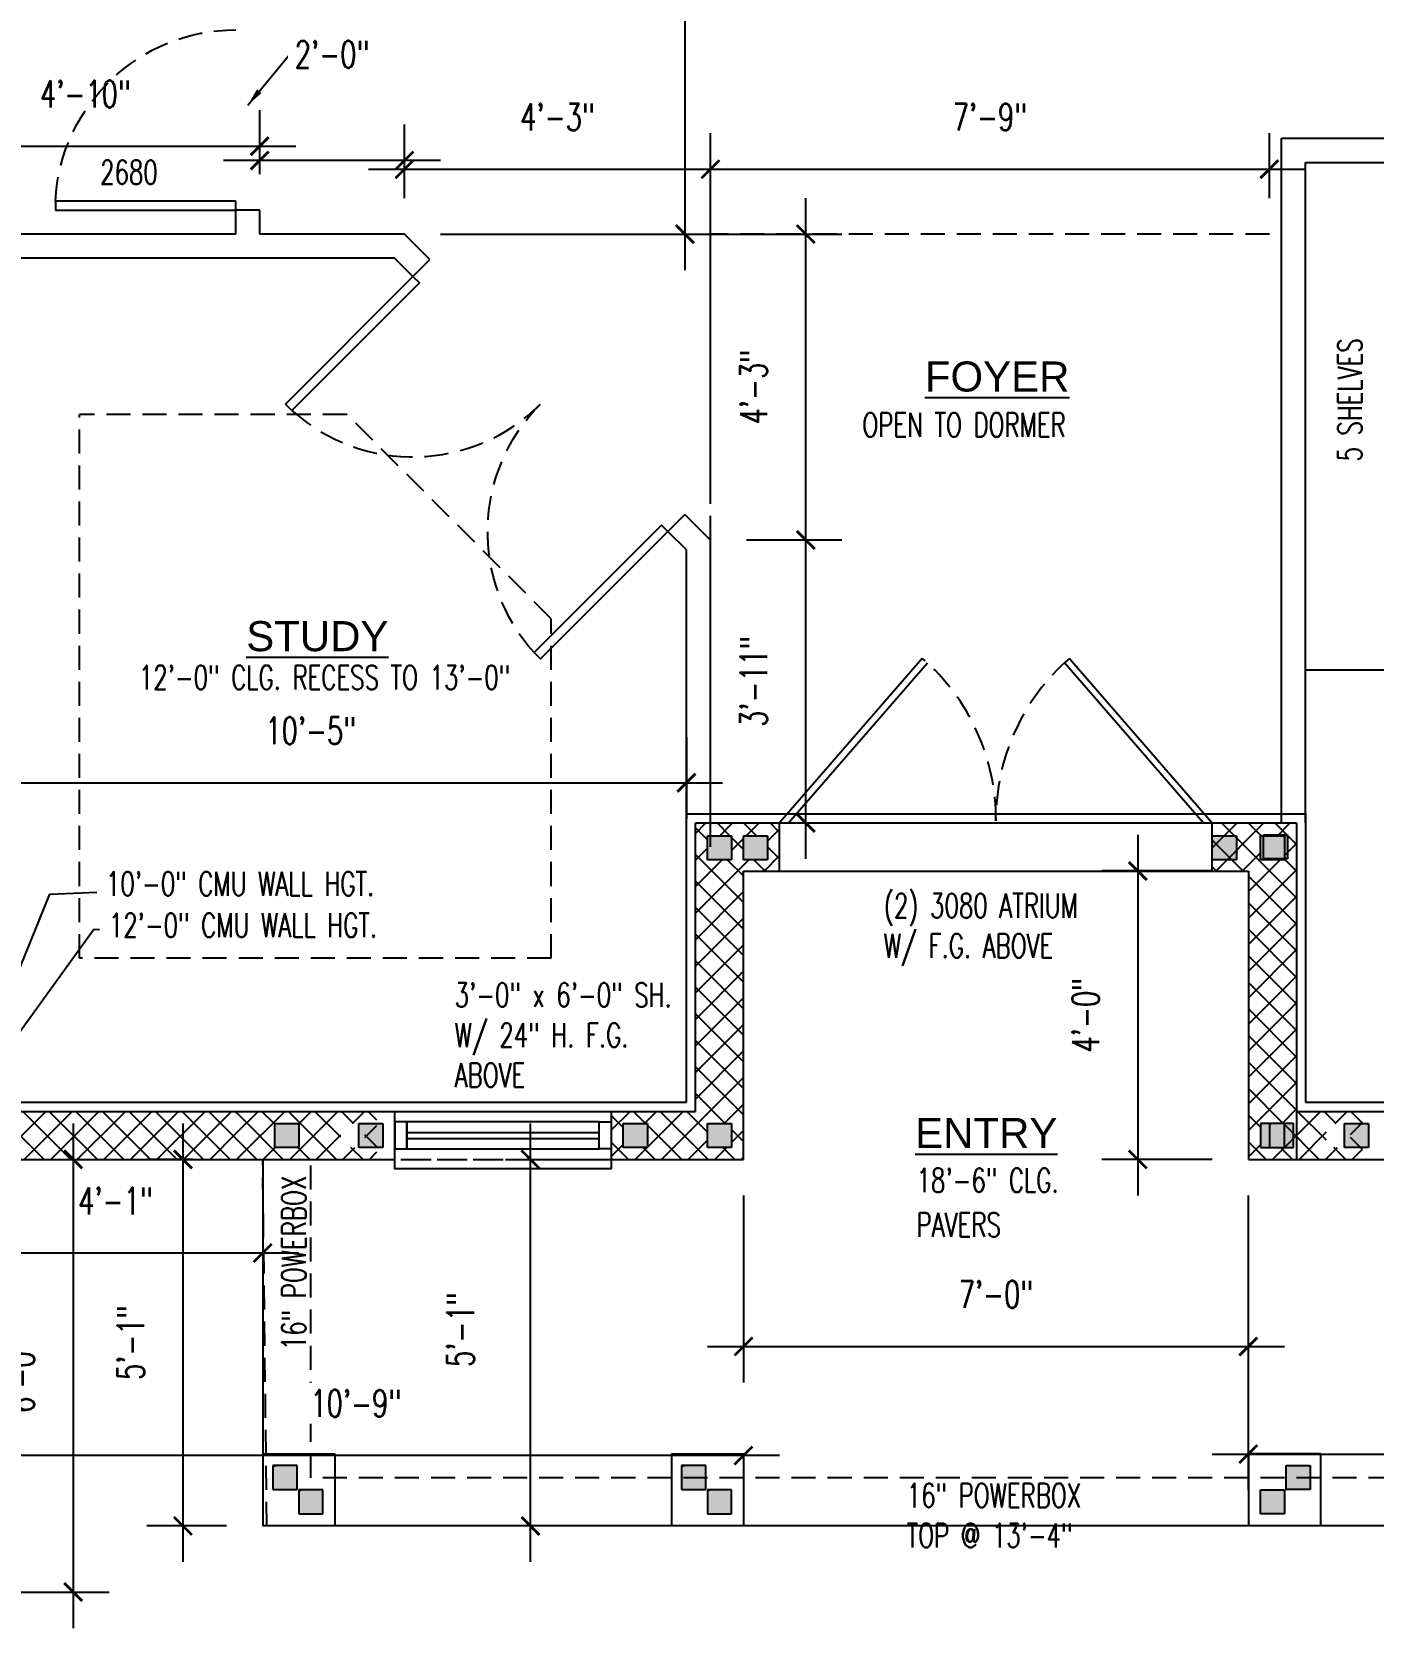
# Model space of a CAD drawing. Header units: inches. Extents: x -25328 to 8149, y -5530 to 4336.
# Drawn here: x -25158 to -24934.9, y 2867.4 to 3133 of the extents above; entities that cross this region are included whole.
import ezdxf

# ---------------------------------------------------------------- set-up
doc = ezdxf.new("R2010")
doc.units = ezdxf.units.IN
doc.header["$LTSCALE"] = 16
doc.header["$MEASUREMENT"] = 0
doc.linetypes.add('HIDDEN', pattern=[0.375, 0.25, -0.125])
doc.layers.get('0').update_dxf_attribs({"linetype": 'CONTINUOUS'})
doc.layers.get('DEFPOINTS').update_dxf_attribs({"linetype": 'CONTINUOUS'})
doc.layers.add('AREA', color=7, linetype='HIDDEN', plot=False)
for name, color, linetype in [('CEILING', 8, 'CONTINUOUS'), ('CELLS', 165, 'CONTINUOUS'), ('CONC', 3, 'CONTINUOUS'), ('COUNTER', 2, 'CONTINUOUS'), ('DIM', 5, 'CONTINUOUS'), ('DIMS', 5, 'CONTINUOUS'), ('DOORS', 1, 'CONTINUOUS'), ('DRY WALL', 8, 'CONTINUOUS'), ('TEXT', 11, 'CONTINUOUS'), ('TEXT ROOM', 3, 'CONTINUOUS'), ('WALLS EXT', 6, 'CONTINUOUS'), ('WALLS INT', 6, 'CONTINUOUS'), ('WINDOWS', 1, 'CONTINUOUS')]:
    doc.layers.add(name, color=color, linetype=linetype)
doc.styles.add('PAYTAS RM', font='romans.shx', dxfattribs={"width": 0.7, "height": 4.5})
doc.styles.add('PAYTS NOTES', font='romans.shx', dxfattribs={"width": 0.7, "height": 4.5})
doc.styles.add('TEST', font='swissk.ttf', dxfattribs={"height": 4})
doc.dimstyles.new('DIM- PAYTAS', dxfattribs={"dimscale": 48, "dimtxt": 0.1, "dimasz": 0.0625, "dimexe": 0.125, "dimexo": 0.125, "dimgap": 0.125, "dimtad": 1, "dimdec": 1, "dimzin": 3, "dimdsep": 46, "dimlunit": 4, "dimtxsty": 'PAYTAS RM', "dimblk": 'ARCHTICK', "dimcen": 0.09, "dimdle": 0.125, "dimclrd": 5, "dimclre": 5, "dimclrt": 11, "dimadec": 0, "dimazin": 0, "dimtfac": 1, "dimtdec": 1, "dimtofl": 0, "dimtmove": 2, "dimatfit": 3, "dimfxl": 0, "dimfrac": 2, "dimtolj": 1, "dimtzin": 3, "dimarcsym": 0})
pattern_1 = [(45, (-20738.2125, 971.5904), (-2.2097087, 2.2097087), []), (135, (-20738.2125, 971.5904), (-2.2097087, -2.2097087), [])]

# ---------------------------------------------------------------- blocks, each defined once
blk = doc.blocks.new('CELL')
at = {"layer": 'CELLS', "linetype": 'Continuous'}
for p, q in [((-1.99, -1.89), (-1.99, 2.11)), ((-1.99, 2.11), (2.01, 2.11)), ((2.01, 2.11), (2.01, -1.89)), ((2.01, -1.89), (-1.99, -1.89))]:
    blk.add_line(p, q, dxfattribs=at)
for points in [[(-1.99, 2.11), (-1.99, -1.89), (2.01, 2.11), (-0.07, -1.89)], [(2.01, 2.11), (-0.07, -1.89), (2.01, -0.79), (1.71, -1.89)], [(2.01, -0.79), (1.71, -1.89), (2.01, -1.89)]]:
    blk.add_solid(points, dxfattribs=at)
blk = doc.blocks.new('_ArchTick')
at = {"color": 0, "linetype": 'ByBlock', "const_width": 0.15}
blk.add_lwpolyline([(-0.5, -0.5), (0.5, 0.5)], dxfattribs=at)
blk = doc.blocks.new('A$C79851F00')
at = {"layer": 'DOORS'}
for p, q in [((0, 1.5), (30, 1.5)), ((0, 0), (0, 1.5)), ((30, 0), (0, 0)), ((30, 1.5), (30, 0))]:
    blk.add_line(p, q, dxfattribs=at)
at = {"layer": 'DOORS', "color": 8, "linetype": 'HIDDEN'}
blk.add_arc((-0.03, -0.07), 30.07, 2.9928, 89.9448, dxfattribs=at)
blk = doc.blocks.new('*D371')
at = {"layer": 'DEFPOINTS', "color": 0, "transparency": 16777216}
for p in [(-25039.61, 2945.4), (-24955.61, 2945.4), (-24955.61, 2914.27)]:
    blk.add_point(p, dxfattribs=at)
at = {"layer": 'DIMS', "color": 5, "lineweight": -2, "transparency": 16777216}
for p, q in [((-25039.61, 2939.4), (-25039.61, 2908.27)), ((-24955.61, 2939.4), (-24955.61, 2908.27)), ((-25045.61, 2914.27), (-24949.61, 2914.27))]:
    blk.add_line(p, q, dxfattribs=at)
at = {"layer": 'DIMS', "color": 5, "lineweight": -2, "transparency": 16777216, "xscale": 3, "yscale": 3, "zscale": 3, "rotation": 180}
blk.add_blockref('_ArchTick', (-25039.61, 2914.27), dxfattribs=at)
at = {"layer": 'DIMS', "color": 5, "lineweight": -2, "transparency": 16777216, "xscale": 3, "yscale": 3, "zscale": 3}
blk.add_blockref('_ArchTick', (-24955.61, 2914.27), dxfattribs=at)
at = {"layer": 'DIMS', "color": 11, "transparency": 16777216, "insert": (-24997.61, 2922.95), "char_height": 4.5, "attachment_point": 5, "style": 'PAYTAS RM'}
blk.add_mtext('\\A1;7\'-0"', dxfattribs=at)
blk = doc.blocks.new('*D372')
at = {"layer": 'DEFPOINTS', "color": 0, "transparency": 16777216}
for p in [(-24955.61, 2993.4), (-24974, 2945.4), (-24955.61, 2945.4)]:
    blk.add_point(p, dxfattribs=at)
at = {"layer": 'DIMS', "color": 5, "lineweight": -2, "transparency": 16777216}
for p, q in [((-24974, 2999.4), (-24974, 2939.4)), ((-24961.61, 2993.4), (-24980, 2993.4)), ((-24961.61, 2945.4), (-24980, 2945.4))]:
    blk.add_line(p, q, dxfattribs=at)
at = {"layer": 'DIMS', "color": 5, "lineweight": -2, "transparency": 16777216, "xscale": 3, "yscale": 3, "zscale": 3}
for p, rotation in [((-24974, 2993.4), 90), ((-24974, 2945.4), 270)]:
    blk.add_blockref('_ArchTick', p, dxfattribs=dict(at, rotation=rotation))
at = {"layer": 'DIMS', "color": 11, "transparency": 16777216, "insert": (-24982.68, 2969.4), "char_height": 4.5, "attachment_point": 5, "rotation": 90, "style": 'PAYTAS RM'}
blk.add_mtext('\\A1;4\'-0"', dxfattribs=at)
blk = doc.blocks.new('*D373')
at = {"layer": 'DEFPOINTS', "color": 0, "transparency": 16777216}
for p in [(-25085.23, 2945.4), (-25075.06, 2945.4), (-25071.61, 2884.4)]:
    blk.add_point(p, dxfattribs=at)
at = {"layer": 'DIMS', "color": 5, "lineweight": -2, "transparency": 16777216}
for p, q in [((-25075.06, 2878.4), (-25075.06, 2951.4)), ((-25079.23, 2945.4), (-25069.06, 2945.4)), ((-25077.61, 2884.4), (-25081.06, 2884.4))]:
    blk.add_line(p, q, dxfattribs=at)
at = {"layer": 'DIMS', "color": 5, "lineweight": -2, "transparency": 16777216, "xscale": 3, "yscale": 3, "zscale": 3}
for p, rotation in [((-25075.06, 2945.4), 90), ((-25075.06, 2884.4), 270)]:
    blk.add_blockref('_ArchTick', p, dxfattribs=dict(at, rotation=rotation))
at = {"layer": 'DIMS', "color": 11, "transparency": 16777216, "insert": (-25086.7, 2917.07), "char_height": 4.5, "attachment_point": 5, "rotation": 90, "style": 'PAYTAS RM'}
blk.add_mtext('\\A1;5\'-1"', dxfattribs=at)
blk = doc.blocks.new('*D374')
at = {"layer": 'DEFPOINTS', "color": 0, "transparency": 16777216}
for p in [(-25120.11, 3114.04), (-25120.11, 3103.4), (-25178.11, 3095.4)]:
    blk.add_point(p, dxfattribs=at)
at = {"layer": 'DIMS', "color": 5, "lineweight": -2, "transparency": 16777216}
for p, q in [((-25178.11, 3101.4), (-25178.11, 3120.04)), ((-25120.11, 3109.4), (-25120.11, 3120.04)), ((-25184.11, 3114.04), (-25114.11, 3114.04))]:
    blk.add_line(p, q, dxfattribs=at)
at = {"layer": 'DIMS', "color": 5, "lineweight": -2, "transparency": 16777216, "xscale": 3, "yscale": 3, "zscale": 3, "rotation": 180}
blk.add_blockref('_ArchTick', (-25178.11, 3114.04), dxfattribs=at)
at = {"layer": 'DIMS', "color": 5, "lineweight": -2, "transparency": 16777216, "xscale": 3, "yscale": 3, "zscale": 3}
blk.add_blockref('_ArchTick', (-25120.11, 3114.04), dxfattribs=at)
at = {"layer": 'DIMS', "color": 11, "transparency": 16777216, "insert": (-25149.11, 3122.71), "char_height": 4.5, "attachment_point": 5, "style": 'PAYTAS RM'}
blk.add_mtext('\\A1;4\'-10"', dxfattribs=at)
blk = doc.blocks.new('*D394')
at = {"layer": 'DEFPOINTS', "color": 0, "transparency": 16777216}
for p in [(-25119.61, 2940.95), (-25168.61, 2929.82), (-25168.61, 2927.4)]:
    blk.add_point(p, dxfattribs=at)
at = {"layer": 'DIM', "color": 5, "lineweight": -2, "transparency": 16777216}
for p, q in [((-25168.61, 2933.4), (-25168.61, 2935.82)), ((-25119.61, 2934.95), (-25119.61, 2923.82)), ((-25113.61, 2929.82), (-25174.61, 2929.82))]:
    blk.add_line(p, q, dxfattribs=at)
at = {"layer": 'DIM', "color": 5, "lineweight": -2, "transparency": 16777216, "xscale": 3, "yscale": 3, "zscale": 3, "rotation": 180}
blk.add_blockref('_ArchTick', (-25168.61, 2929.82), dxfattribs=at)
at = {"layer": 'DIM', "color": 5, "lineweight": -2, "transparency": 16777216, "xscale": 3, "yscale": 3, "zscale": 3}
blk.add_blockref('_ArchTick', (-25119.61, 2929.82), dxfattribs=at)
at = {"layer": 'DIM', "color": 11, "transparency": 16777216, "insert": (-25144.11, 2938.5), "char_height": 4.5, "attachment_point": 5, "style": 'PAYTAS RM', "bg_fill": 3, "box_fill_scale": 1.25, "bg_fill_color": 256, "bg_fill_true_color": 13158600, "bg_fill_transparency": 0}
blk.add_mtext('\\A1;4\'-1"', dxfattribs=at)
blk = doc.blocks.new('*D406')
at = {"layer": 'DEFPOINTS', "color": 0, "transparency": 16777216}
for p in [(-25045.11, 3048.49), (-25029.24, 3048.49), (-25042.64, 3001.4)]:
    blk.add_point(p, dxfattribs=at)
at = {"layer": 'WALLS INT', "color": 5, "lineweight": -2, "transparency": 16777216}
for p, q in [((-25029.24, 2995.4), (-25029.24, 3054.49)), ((-25039.11, 3048.49), (-25023.24, 3048.49)), ((-25036.64, 3001.4), (-25023.24, 3001.4))]:
    blk.add_line(p, q, dxfattribs=at)
at = {"layer": 'WALLS INT', "color": 5, "lineweight": -2, "transparency": 16777216, "xscale": 3, "yscale": 3, "zscale": 3}
for p, rotation in [((-25029.24, 3048.49), 90), ((-25029.24, 3001.4), 270)]:
    blk.add_blockref('_ArchTick', p, dxfattribs=dict(at, rotation=rotation))
at = {"layer": 'WALLS INT', "color": 11, "transparency": 16777216, "insert": (-25037.92, 3024.94), "char_height": 4.5, "attachment_point": 5, "rotation": 90, "style": 'PAYTAS RM', "bg_fill": 3, "box_fill_scale": 1.25, "bg_fill_color": 256, "bg_fill_true_color": 13158600, "bg_fill_transparency": 0}
blk.add_mtext('\\A1;3\'-11"', dxfattribs=at)
blk = doc.blocks.new('*D407')
at = {"layer": 'DEFPOINTS', "color": 0, "transparency": 16777216}
for p in [(-25096.02, 3099.4), (-25029.24, 3099.4), (-25045.11, 3048.49)]:
    blk.add_point(p, dxfattribs=at)
at = {"layer": 'WALLS INT', "color": 5, "lineweight": -2, "transparency": 16777216}
for p, q in [((-25029.24, 3042.49), (-25029.24, 3105.4)), ((-25090.02, 3099.4), (-25023.24, 3099.4)), ((-25039.11, 3048.49), (-25023.24, 3048.49))]:
    blk.add_line(p, q, dxfattribs=at)
at = {"layer": 'WALLS INT', "color": 5, "lineweight": -2, "transparency": 16777216, "xscale": 3, "yscale": 3, "zscale": 3}
for p, rotation in [((-25029.24, 3099.4), 90), ((-25029.24, 3048.49), 270)]:
    blk.add_blockref('_ArchTick', p, dxfattribs=dict(at, rotation=rotation))
at = {"layer": 'WALLS INT', "color": 11, "transparency": 16777216, "insert": (-25037.92, 3073.94), "char_height": 4.5, "attachment_point": 5, "rotation": 90, "style": 'PAYTAS RM', "bg_fill": 3, "box_fill_scale": 1.25, "bg_fill_color": 256, "bg_fill_true_color": 13158600, "bg_fill_transparency": 0}
blk.add_mtext('\\A1;4\'-3"', dxfattribs=at)
blk = doc.blocks.new('*D409')
at = {"layer": 'DEFPOINTS', "color": 0, "transparency": 16777216}
for p in [(-25168.61, 2945.4), (-25168.61, 2873.4), (-25151.14, 2873.4)]:
    blk.add_point(p, dxfattribs=at)
at = {"layer": 'WALLS INT', "color": 5, "lineweight": -2, "transparency": 16777216}
for p, q in [((-25151.14, 2951.4), (-25151.14, 2867.4)), ((-25162.61, 2945.4), (-25145.14, 2945.4)), ((-25162.61, 2873.4), (-25145.14, 2873.4))]:
    blk.add_line(p, q, dxfattribs=at)
at = {"layer": 'WALLS INT', "color": 5, "lineweight": -2, "transparency": 16777216, "xscale": 3, "yscale": 3, "zscale": 3}
for p, rotation in [((-25151.14, 2945.4), 90), ((-25151.14, 2873.4), 270)]:
    blk.add_blockref('_ArchTick', p, dxfattribs=dict(at, rotation=rotation))
at = {"layer": 'WALLS INT', "color": 11, "transparency": 16777216, "insert": (-25159.82, 2909.4), "char_height": 4.5, "attachment_point": 5, "rotation": 90, "style": 'PAYTAS RM', "bg_fill": 3, "box_fill_scale": 1.25, "bg_fill_color": 256, "bg_fill_true_color": 13158600, "bg_fill_transparency": 0}
blk.add_mtext('\\A1;6\'-0"', dxfattribs=at)
blk = doc.blocks.new('*D419')
at = {"layer": 'DEFPOINTS', "color": 0, "transparency": 16777216}
for p in [(-25168.61, 2905.4), (-25039.61, 2902.3), (-25168.61, 2896.11)]:
    blk.add_point(p, dxfattribs=at)
at = {"layer": 'WALLS INT', "color": 5, "lineweight": -2, "transparency": 16777216}
for p, q in [((-25168.61, 2899.4), (-25168.61, 2890.11)), ((-25033.61, 2896.11), (-25174.61, 2896.11)), ((-25039.61, 2896.3), (-25039.61, 2890.11))]:
    blk.add_line(p, q, dxfattribs=at)
at = {"layer": 'WALLS INT', "color": 5, "lineweight": -2, "transparency": 16777216, "xscale": 3, "yscale": 3, "zscale": 3, "rotation": 180}
blk.add_blockref('_ArchTick', (-25168.61, 2896.11), dxfattribs=at)
at = {"layer": 'WALLS INT', "color": 5, "lineweight": -2, "transparency": 16777216, "xscale": 3, "yscale": 3, "zscale": 3}
blk.add_blockref('_ArchTick', (-25039.61, 2896.11), dxfattribs=at)
at = {"layer": 'WALLS INT', "color": 11, "transparency": 16777216, "insert": (-25104.11, 2904.79), "char_height": 4.5, "attachment_point": 5, "style": 'PAYTAS RM', "bg_fill": 3, "box_fill_scale": 1.25, "bg_fill_color": 256, "bg_fill_true_color": 13158600, "bg_fill_transparency": 0}
blk.add_mtext('\\A1;10\'-9"', dxfattribs=at)
blk = doc.blocks.new('*D420')
at = {"layer": 'DEFPOINTS', "color": 0, "transparency": 16777216}
for p in [(-24955.61, 2923.84), (-24834.61, 2909.75), (-24834.61, 2896.36)]:
    blk.add_point(p, dxfattribs=at)
at = {"layer": 'WALLS INT', "color": 5, "lineweight": -2, "transparency": 16777216}
for p, q in [((-24955.61, 2917.84), (-24955.61, 2890.36)), ((-24834.61, 2903.75), (-24834.61, 2890.36)), ((-24961.61, 2896.36), (-24828.61, 2896.36))]:
    blk.add_line(p, q, dxfattribs=at)
at = {"layer": 'WALLS INT', "color": 5, "lineweight": -2, "transparency": 16777216, "xscale": 3, "yscale": 3, "zscale": 3, "rotation": 180}
blk.add_blockref('_ArchTick', (-24955.61, 2896.36), dxfattribs=at)
at = {"layer": 'WALLS INT', "color": 5, "lineweight": -2, "transparency": 16777216, "xscale": 3, "yscale": 3, "zscale": 3}
blk.add_blockref('_ArchTick', (-24834.61, 2896.36), dxfattribs=at)
at = {"layer": 'WALLS INT', "color": 11, "transparency": 16777216, "insert": (-24895.11, 2905.04), "char_height": 4.5, "attachment_point": 5, "style": 'PAYTAS RM', "bg_fill": 3, "box_fill_scale": 1.25, "bg_fill_color": 256, "bg_fill_true_color": 13158600, "bg_fill_transparency": 0}
blk.add_mtext('\\A1;10\'-1"', dxfattribs=at)
blk = doc.blocks.new('*D421')
at = {"layer": 'DEFPOINTS', "color": 0, "transparency": 16777216}
for p in [(-25125.24, 2945.4), (-25132.88, 2884.4), (-25119.61, 2884.4)]:
    blk.add_point(p, dxfattribs=at)
at = {"layer": 'WALLS INT', "color": 5, "lineweight": -2, "transparency": 16777216}
for p, q in [((-25132.88, 2951.4), (-25132.88, 2878.4)), ((-25131.24, 2945.4), (-25138.88, 2945.4)), ((-25125.61, 2884.4), (-25138.88, 2884.4))]:
    blk.add_line(p, q, dxfattribs=at)
at = {"layer": 'WALLS INT', "color": 5, "lineweight": -2, "transparency": 16777216, "xscale": 3, "yscale": 3, "zscale": 3}
for p, rotation in [((-25132.88, 2945.4), 90), ((-25132.88, 2884.4), 270)]:
    blk.add_blockref('_ArchTick', p, dxfattribs=dict(at, rotation=rotation))
at = {"layer": 'WALLS INT', "color": 11, "transparency": 16777216, "insert": (-25141.56, 2914.9), "char_height": 4.5, "attachment_point": 5, "rotation": 90, "style": 'PAYTAS RM', "bg_fill": 3, "box_fill_scale": 1.25, "bg_fill_color": 256, "bg_fill_true_color": 13158600, "bg_fill_transparency": 0}
blk.add_mtext('\\A1;5\'-1"', dxfattribs=at)
blk = doc.blocks.new('*D426')
at = {"layer": 'DEFPOINTS', "color": 0, "transparency": 16777216}
for p in [(-25045.11, 3110.2), (-25096.02, 3099.4), (-25045.11, 3048.49)]:
    blk.add_point(p, dxfattribs=at)
at = {"layer": 'WALLS INT', "color": 5, "lineweight": -2, "transparency": 16777216}
for p, q in [((-25096.02, 3105.4), (-25096.02, 3116.2)), ((-25045.11, 3054.49), (-25045.11, 3116.2)), ((-25102.02, 3110.2), (-25039.11, 3110.2))]:
    blk.add_line(p, q, dxfattribs=at)
at = {"layer": 'WALLS INT', "color": 5, "lineweight": -2, "transparency": 16777216, "xscale": 3, "yscale": 3, "zscale": 3, "rotation": 180}
blk.add_blockref('_ArchTick', (-25096.02, 3110.2), dxfattribs=at)
at = {"layer": 'WALLS INT', "color": 5, "lineweight": -2, "transparency": 16777216, "xscale": 3, "yscale": 3, "zscale": 3}
blk.add_blockref('_ArchTick', (-25045.11, 3110.2), dxfattribs=at)
at = {"layer": 'WALLS INT', "color": 11, "transparency": 16777216, "insert": (-25070.56, 3118.88), "char_height": 4.5, "attachment_point": 5, "style": 'PAYTAS RM', "bg_fill": 3, "box_fill_scale": 1.25, "bg_fill_color": 256, "bg_fill_true_color": 13158600, "bg_fill_transparency": 0}
blk.add_mtext('\\A1;4\'-3"', dxfattribs=at)
blk = doc.blocks.new('*D427')
at = {"layer": 'DEFPOINTS', "color": 0, "transparency": 16777216}
for p in [(-25120.11, 3111.64), (-25120.11, 3103.4), (-25096.02, 3099.4)]:
    blk.add_point(p, dxfattribs=at)
at = {"layer": 'WALLS INT', "color": 5, "lineweight": -2, "transparency": 16777216}
for p, q in [((-25120.11, 3109.4), (-25120.11, 3117.64)), ((-25096.02, 3105.4), (-25096.02, 3117.64)), ((-25090.02, 3111.64), (-25126.11, 3111.64))]:
    blk.add_line(p, q, dxfattribs=at)
at = {"layer": 'WALLS INT', "color": 5, "lineweight": -2, "transparency": 16777216, "xscale": 3, "yscale": 3, "zscale": 3, "rotation": 180}
blk.add_blockref('_ArchTick', (-25120.11, 3111.64), dxfattribs=at)
at = {"layer": 'WALLS INT', "color": 5, "lineweight": -2, "transparency": 16777216, "xscale": 3, "yscale": 3, "zscale": 3}
blk.add_blockref('_ArchTick', (-25096.02, 3111.64), dxfattribs=at)
at = {"layer": 'WALLS INT', "color": 11, "transparency": 16777216, "insert": (-25108.06, 3129.32), "char_height": 4.5, "attachment_point": 5, "style": 'PAYTAS RM', "bg_fill": 3, "box_fill_scale": 1.25, "bg_fill_color": 256, "bg_fill_true_color": 13158600, "bg_fill_transparency": 0}
blk.add_mtext('\\A1;2\'-0"', dxfattribs=at)
blk = doc.blocks.new('*D429')
at = {"layer": 'DEFPOINTS', "color": 0, "transparency": 16777216}
for p in [(-25174.11, 3021.65), (-25049.11, 3021.65), (-25049.11, 3008.09)]:
    blk.add_point(p, dxfattribs=at)
at = {"layer": 'WALLS INT', "color": 5, "lineweight": -2, "transparency": 16777216}
for p, q in [((-25174.11, 3015.65), (-25174.11, 3002.09)), ((-25049.11, 3015.65), (-25049.11, 3002.09)), ((-25180.11, 3008.09), (-25043.11, 3008.09))]:
    blk.add_line(p, q, dxfattribs=at)
at = {"layer": 'WALLS INT', "color": 5, "lineweight": -2, "transparency": 16777216, "xscale": 3, "yscale": 3, "zscale": 3, "rotation": 180}
blk.add_blockref('_ArchTick', (-25174.11, 3008.09), dxfattribs=at)
at = {"layer": 'WALLS INT', "color": 5, "lineweight": -2, "transparency": 16777216, "xscale": 3, "yscale": 3, "zscale": 3}
blk.add_blockref('_ArchTick', (-25049.11, 3008.09), dxfattribs=at)
at = {"layer": 'WALLS INT', "color": 11, "transparency": 16777216, "insert": (-25111.61, 3016.77), "char_height": 4.5, "attachment_point": 5, "style": 'PAYTAS RM', "bg_fill": 3, "box_fill_scale": 1.25, "bg_fill_color": 256, "bg_fill_true_color": 13158600, "bg_fill_transparency": 0}
blk.add_mtext('\\A1;10\'-5"', dxfattribs=at)
blk = doc.blocks.new('*D430')
at = {"layer": 'DEFPOINTS', "color": 0, "transparency": 16777216}
for p in [(-24952.11, 3110.2), (-25045.11, 3105.96), (-24952.11, 3099.4)]:
    blk.add_point(p, dxfattribs=at)
at = {"layer": 'WALLS INT', "color": 5, "lineweight": -2, "transparency": 16777216}
for p, q in [((-25045.11, 3111.96), (-25045.11, 3116.2)), ((-24952.11, 3105.4), (-24952.11, 3116.2)), ((-25051.11, 3110.2), (-24946.11, 3110.2))]:
    blk.add_line(p, q, dxfattribs=at)
at = {"layer": 'WALLS INT', "color": 5, "lineweight": -2, "transparency": 16777216, "xscale": 3, "yscale": 3, "zscale": 3, "rotation": 180}
blk.add_blockref('_ArchTick', (-25045.11, 3110.2), dxfattribs=at)
at = {"layer": 'WALLS INT', "color": 5, "lineweight": -2, "transparency": 16777216, "xscale": 3, "yscale": 3, "zscale": 3}
blk.add_blockref('_ArchTick', (-24952.11, 3110.2), dxfattribs=at)
at = {"layer": 'WALLS INT', "color": 11, "transparency": 16777216, "insert": (-24998.61, 3118.88), "char_height": 4.5, "attachment_point": 5, "style": 'PAYTAS RM', "bg_fill": 3, "box_fill_scale": 1.25, "bg_fill_color": 256, "bg_fill_true_color": 13158600, "bg_fill_transparency": 0}
blk.add_mtext('\\A1;7\'-9"', dxfattribs=at)
blk = doc.blocks.new('*D437')
at = {"layer": 'DEFPOINTS', "color": 0, "transparency": 16777216}
for p in [(-25078.58, 3373.4), (-25096.02, 3099.4), (-25049.36, 3099.4)]:
    blk.add_point(p, dxfattribs=at)
at = {"layer": 'WALLS INT', "color": 5, "lineweight": -2, "transparency": 16777216}
for p, q in [((-25049.36, 3379.4), (-25049.36, 3093.4)), ((-25072.58, 3373.4), (-25043.36, 3373.4)), ((-25090.02, 3099.4), (-25043.36, 3099.4))]:
    blk.add_line(p, q, dxfattribs=at)
at = {"layer": 'WALLS INT', "color": 5, "lineweight": -2, "transparency": 16777216, "xscale": 3, "yscale": 3, "zscale": 3}
for p, rotation in [((-25049.36, 3373.4), 90), ((-25049.36, 3099.4), 270)]:
    blk.add_blockref('_ArchTick', p, dxfattribs=dict(at, rotation=rotation))
at = {"layer": 'WALLS INT', "color": 11, "transparency": 16777216, "insert": (-25058.03, 3236.4), "char_height": 4.5, "attachment_point": 5, "rotation": 90, "style": 'PAYTAS RM', "bg_fill": 3, "box_fill_scale": 1.25, "bg_fill_color": 256, "bg_fill_true_color": 13158600, "bg_fill_transparency": 0}
blk.add_mtext('\\A1;22\'-10"', dxfattribs=at)

msp = doc.modelspace()

# ---------------------------------------------------------------- hatches: boundary and pattern name
at = {"layer": 'DIMS'}
h = msp.add_hatch(dxfattribs=at)
h.set_pattern_fill('ANSI37', color=8, scale=25, style=0)
h.set_pattern_definition(pattern_1)
h.paths.add_polyline_path([(-25047.60610512, 2953.39772563), (-25061.60610512, 2953.39772563), (-25061.60610512, 2945.39772563), (-25039.60610512, 2945.39772563), (-25039.60610512, 2993.39772563), (-25033.60610512, 2993.39772563), (-25033.60610512, 3001.39772563), (-25045.10610512, 3001.39772563), (-25045.10610512, 2999.26769143), (-25041.60610512, 2999.26769143), (-25041.60610512, 2995.26769143), (-25045.60610512, 2995.26769143), (-25045.60610512, 2999.26769143), (-25045.10610512, 2999.26769143), (-25045.10610512, 3001.39772563), (-25047.60610512, 3001.39772563)])
h.paths.add_polyline_path([(-25045.60610512, 2951.40038371), (-25041.60610512, 2951.40038371), (-25041.60610512, 2947.40038371), (-25045.60610512, 2947.40038371)], flags=16)
h.paths.add_polyline_path([(-25039.60610512, 2995.26769143), (-25039.60610512, 2999.26769143), (-25035.60610512, 2999.26769143), (-25035.60610512, 2995.26769143)], flags=16)
h.paths.add_polyline_path([(-25055.60610512, 2951.40038371), (-25055.60610512, 2947.40038371), (-25059.60610512, 2947.40038371), (-25059.60610512, 2951.40038371)], flags=16)
h = msp.add_hatch(dxfattribs=at)
h.set_pattern_fill('ANSI37', color=8, scale=25, style=0)
h.set_pattern_definition(pattern_1)
h.paths.add_polyline_path([(-24955.60610512, 2993.39772563), (-24961.60610512, 2993.39772563), (-24961.60610512, 3001.39772563), (-24947.60610512, 3001.39772563), (-24947.60610512, 2953.39772563), (-24936.60610512, 2953.39772563), (-24936.60610512, 2945.39772563), (-24955.60610512, 2945.39772563)])
h.paths.add_polyline_path([(-24942.60610512, 2947.40038371), (-24938.60610512, 2947.40038371), (-24938.60610512, 2951.40038371), (-24942.60610512, 2951.40038371)], flags=16)
h.paths.add_polyline_path([(-24949.60610512, 2951.40038371), (-24953.60610512, 2951.40038371), (-24953.60610512, 2947.40038371), (-24949.60610512, 2947.40038371)], flags=16)
h.paths.add_polyline_path([(-24949.60610512, 2995.26769143), (-24949.60610512, 2999.26769143), (-24953.60610512, 2999.26769143), (-24953.60610512, 2995.26769143)], flags=16)
h = msp.add_hatch(dxfattribs=at)
h.set_pattern_fill('ANSI37', color=8, scale=25, style=0)
h.set_pattern_definition(pattern_1)
h.paths.add_polyline_path([(-25123.35134171, 2953.39772563, 0.180036901), (-25123.3269809, 2947.9955897, 0.0793401354), (-25123.44174424, 2945.39772563), (-25168.60610512, 2945.39772563), (-25176.60610512, 2945.39772563), (-25176.60610512, 2953.39772563)])
h.paths.add_polyline_path([(-25170.60610512, 2951.40038371), (-25174.60610512, 2951.40038371), (-25174.60610512, 2947.40038371), (-25170.60610512, 2947.40038371)], flags=16)
h = msp.add_hatch(dxfattribs=at)
h.set_pattern_fill('ANSI37', color=8, scale=25, style=0)
h.set_pattern_definition(pattern_1)
h.paths.add_polyline_path([(-25123.3269809, 2947.9955897, -0.180036901), (-25123.35134171, 2953.39772563), (-25100.60610512, 2953.39772563), (-25100.60610512, 2945.39772563), (-25123.44174424, 2945.39772563, -0.0793401354)])
h.paths.add_polyline_path([(-25117.60610512, 2947.40038371), (-25113.60610512, 2947.40038371), (-25113.60610512, 2951.40038371), (-25117.60610512, 2951.40038371)], flags=16)
h.paths.add_polyline_path([(-25106.60610512, 2947.40038371), (-25102.60610512, 2947.40038371), (-25102.60610512, 2951.40038371), (-25106.60610512, 2951.40038371)], flags=16)

# ---------------------------------------------------------------- linework, layer by layer
at = {"layer": 'AREA'}
for points in [[(-24854.82709244, 3389.38547928), (-25116.60515584, 3389.38375375), (-25116.60610512, 3533.39772563), (-25206.60610512, 3533.39772563), (-25318.60610512, 3533.39772563), (-25318.60610512, 2909.39772563), (-25318.60610512, 2873.39772563), (-25168.60610512, 2873.39772563), (-25168.60610512, 2909.39772563), (-25168.60610512, 2945.39772563), (-25039.60610512, 2945.39772563), (-25039.60610512, 2993.39772563), (-24955.60610512, 2993.39772563), (-24955.60610512, 2945.39772563), (-24834.60610512, 2945.39772563)], [(-24955.60610512, 2993.39772563), (-24955.60610512, 2945.39772563), (-24875.60610512, 2945.39772563), (-24875.60610512, 2884.39772563), (-24875.60610512, 2884.39772563), (-24928.75042411, 2884.39772563), (-25118.91797165, 2884.39772563), (-25119.60610512, 2945.39772563), (-25119.60610512, 2945.39772563), (-25071.60610512, 2945.39772563), (-25039.60610512, 2945.39772563), (-25039.60610512, 2993.39772563), (-24955.60610512, 2993.39772563)]]:
    msp.add_lwpolyline(points, dxfattribs=at)
at = {"layer": 'CEILING', "linetype": 'HIDDEN'}
for p, q in [((-25105.61577311, 3069.39772563), (-25150.10610512, 3069.39772563)), ((-25150.10610512, 2978.89772563), (-25150.10610512, 3069.39772563)), ((-25071.60610512, 3035.38805763), (-25105.61577311, 3069.39772563)), ((-25071.60610512, 2978.89772563), (-25071.60610512, 3035.38805763)), ((-25071.60610512, 2978.89772563), (-25150.10610512, 2978.89772563)), ((-25111.60610512, 2892.39772563), (-25111.60610512, 2945.39772563)), ((-24883.60610512, 2892.39772563), (-25111.60610512, 2892.39772563))]:
    msp.add_line(p, q, dxfattribs=at)
at = {"layer": 'CONC'}
for p, q in [((-25119.60610512, 2945.39772563), (-25119.60610512, 2884.39772563)), ((-25119.60610512, 2896.39772563), (-25107.60610512, 2896.39772563)), ((-25119.60610512, 2896.39772563), (-25119.60610512, 2884.39772563)), ((-25107.60610512, 2896.39772563), (-25107.60610512, 2884.39772563)), ((-25051.60610512, 2896.39772563), (-25039.60610512, 2896.39772563)), ((-25051.60610512, 2896.39772563), (-25051.60610512, 2884.39772563)), ((-25039.60610512, 2896.39772563), (-25039.60610512, 2884.39772563)), ((-24943.60610512, 2896.39772563), (-24955.60610512, 2896.39772563)), ((-24955.60610512, 2896.39772563), (-24955.60610512, 2884.39772563)), ((-24943.60610512, 2896.39772563), (-24943.60610512, 2884.39772563)), ((-24875.60610512, 2884.39772563), (-25119.60610512, 2884.39772563))]:
    msp.add_line(p, q, dxfattribs=at)
at = {"layer": 'COUNTER', "linetype": 'Continuous'}
msp.add_line((-24946.10610512, 3026.89772563), (-24923.60610512, 3026.89772563), dxfattribs=at)
at = {"layer": 'DIMS'}
for p, q in [((-25168.60610512, 2945.39772563), (-25103.10610512, 2945.39772563)), ((-25071.60610512, 2945.39772563), (-25056.10610512, 2945.39772563))]:
    msp.add_line(p, q, dxfattribs=at)
at = {"layer": 'DOORS'}
for p, q in [((-25009.86144889, 3028.7867147), (-25033.60610512, 3001.39772563)), ((-24985.35076135, 3028.7867147), (-24961.60610512, 3001.39772563)), ((-25032.10610512, 3001.39772563), (-25009.01588678, 3028.0318336)), ((-24963.10610512, 3001.39772563), (-24986.19632345, 3028.0318336))]:
    msp.add_line(p, q, dxfattribs=at)
at = {"layer": 'DOORS', "color": 8, "linetype": 'HIDDEN'}
for centre, start, end in [((-25033.02278485, 3001.99208651), 359.6091236131, 49.1597919824), ((-24962.18942539, 3001.99208651), 130.8402080176, 180.3908763869)]:
    msp.add_arc(centre, 35.4175039, start, end, dxfattribs=at)
at = {"layer": 'DRY WALL'}
for p, q in [((-24946.10610512, 3001.39772563), (-24946.10610512, 2954.89772563)), ((-25178.10610512, 2954.89772563), (-25049.10610512, 2954.89772563)), ((-24946.10610512, 2954.89772563), (-24841.60610512, 2954.89772563)), ((-24946.10610512, 2954.89772563), (-24825.10610512, 2954.89772563))]:
    msp.add_line(p, q, dxfattribs=at)
at = {"layer": 'WALLS EXT'}
for p, q in [((-24950.10610512, 3115.34029588), (-24810.60610487, 3115.34029588)), ((-24950.10610512, 3001.39772563), (-24950.10610512, 3115.34029588)), ((-24946.10610512, 3111.34029588), (-24810.60610487, 3111.34029588)), ((-24946.10610512, 3001.39772563), (-24946.10610512, 3111.34029588)), ((-25049.10610512, 2954.89772563), (-25049.10610512, 3002.89772563)), ((-25049.10610512, 3002.89772563), (-24946.10610512, 3002.89772563)), ((-24946.10610512, 3002.89772563), (-24946.10610512, 2954.89772563)), ((-25047.60610512, 2953.39772563), (-25047.60610512, 3001.39772563)), ((-25047.60610512, 3001.39772563), (-24947.60610512, 3001.39772563)), ((-25033.60610512, 2993.39772563), (-25033.60610512, 3001.39772563)), ((-24961.60610512, 2993.39772563), (-24961.60610512, 3001.39772563)), ((-24947.60610512, 3001.39772563), (-24947.60610512, 2945.39772563)), ((-24947.60610512, 3001.39772563), (-24947.60610512, 2953.39772563)), ((-25039.60610512, 2945.39772563), (-25039.60610512, 2993.39772563)), ((-25039.60610512, 2993.39772563), (-24955.60610512, 2993.39772563)), ((-24955.60610512, 2993.39772563), (-24955.60610512, 2945.39772563)), ((-25176.60610512, 2953.39772563), (-25047.60610512, 2953.39772563)), ((-24947.60610512, 2953.39772563), (-24826.60610512, 2953.39772563)), ((-25168.60610512, 2945.39772563), (-25097.60610512, 2945.39772563)), ((-25061.60610512, 2945.39772563), (-25039.60610512, 2945.39772563)), ((-24955.60610512, 2945.39772563), (-24909.60610512, 2945.39772563))]:
    msp.add_line(p, q, dxfattribs=at)
at = {"layer": 'WALLS INT'}
for p, q in [((-25124.10610512, 3099.39772563), (-25124.10610512, 3103.39772563)), ((-25120.10610512, 3103.39772563), (-25124.10610512, 3103.39772563)), ((-25120.10610512, 3099.39772563), (-25120.10610512, 3103.39772563)), ((-25124.10610512, 3099.39772563), (-25206.60610512, 3099.39772563)), ((-25096.01779336, 3099.39772563), (-25120.10610512, 3099.39772563)), ((-25091.77515268, 3095.15508494), (-25096.01779336, 3099.39772563)), ((-25097.67464761, 3095.39772563), (-25174.10610512, 3095.39772563)), ((-25094.6035798, 3092.32665781), (-25097.67464761, 3095.39772563)), ((-25094.6035798, 3092.32665781), (-25091.77515268, 3095.15508494)), ((-25052.17717293, 3049.90025094), (-25049.34874581, 3052.72867807)), ((-25045.10610512, 3048.48603738), (-25049.34874581, 3052.72867807)), ((-25049.10610512, 3046.82918313), (-25052.17717293, 3049.90025094)), ((-25045.10610512, 2997.39772563), (-25045.10610512, 3048.48603738)), ((-25049.10610512, 2997.39772563), (-25049.10610512, 3046.82918313))]:
    msp.add_line(p, q, dxfattribs=at)
at = {"layer": 'WINDOWS'}
for p, q in [((-25092.60610512, 2951.63987928), (-25097.60610512, 2951.63987928)), ((-25097.60610512, 2951.63987928), (-25097.60610512, 2947.13987928)), ((-25063.60610512, 2951.63987928), (-25095.60610512, 2951.63987928)), ((-25095.60610512, 2949.38987928), (-25095.60610512, 2951.63987928)), ((-25095.60610512, 2951.63987928), (-25095.60610512, 2947.13987928)), ((-25063.60610512, 2949.38987928), (-25063.60610512, 2951.63987928)), ((-25063.60610512, 2947.13987928), (-25063.60610512, 2951.63987928)), ((-25063.60610512, 2951.63987928), (-25061.60610512, 2951.63987928)), ((-25063.60610512, 2947.13987928), (-25063.60610512, 2951.63987928)), ((-25061.60610512, 2951.63987928), (-25061.60610512, 2947.13987928)), ((-25095.60610512, 2949.88987928), (-25063.60610512, 2949.88987928)), ((-25095.60610512, 2947.13987928), (-25095.60610512, 2949.38987928)), ((-25095.60610512, 2948.88987928), (-25063.60610512, 2948.88987928)), ((-25097.60610512, 2947.13987928), (-25092.60610512, 2947.13987928)), ((-25095.60610512, 2947.13987928), (-25063.60610512, 2947.13987928)), ((-25061.60610512, 2947.13987928), (-25063.60610512, 2947.13987928))]:
    msp.add_line(p, q, dxfattribs=at)
msp.add_lwpolyline([(-25061.60610512, 2953.39772563), (-25061.60610512, 2943.84020748), (-25097.60610512, 2943.84020748), (-25097.60610512, 2953.39772563)], dxfattribs=at)

# ---------------------------------------------------------------- block references
at = {"layer": 'CELLS', "rotation": 90.00000000000001}
for p in [(-25043.49543217, 2997.25852191), (-25037.49543217, 2997.25852191), (-24959.49543217, 2997.25852191), (-24951.49543217, 2997.25852191), (-24950.99543217, 2997.39121418), (-25115.49543217, 2949.39121418), (-25101.49543217, 2949.39121418), (-25057.49543217, 2949.39121418), (-25043.49543217, 2949.39121418), (-24937.49543217, 2949.39121418), (-24947.2017628, 2892.4261842), (-24951.49543217, 2888.39121418)]:
    msp.add_blockref('CELL', p, dxfattribs=at)
at = {"layer": 'CELLS', "xscale": -1, "rotation": 270}
for p in [(-24951.71677807, 2949.39121418), (-24950.21677807, 2949.39121418), (-25116.01044744, 2892.4261842), (-25048.01044744, 2892.4261842), (-25111.71677807, 2888.39121418), (-25043.71677807, 2888.39121418)]:
    msp.add_blockref('CELL', p, dxfattribs=at)
at = {"layer": 'DOORS', "xscale": -1}
msp.add_blockref('A$C79851F00', (-25124.10610417, 3103.39772494), dxfattribs=at)
at = {"layer": 'DOORS', "rotation": 225.0000000000001}
msp.add_blockref('A$C79851F00', (-25094.60357961, 3092.32665897), dxfattribs=at)
at = {"layer": 'DOORS', "xscale": -1, "rotation": 45}
msp.add_blockref('A$C79851F00', (-25052.17717177, 3049.90025113), dxfattribs=at)

# ---------------------------------------------------------------- texts
at = {"layer": 'TEXT', "char_height": 4, "attachment_point": 1, "style": 'PAYTS NOTES'}
for s, insert, width in [('\\pt4.004,8.009,12;2680 ', (-25146.66162654, 3111.69371459), 23.9529322576), ('OPEN TO DORMER', (-25019.82436055, 3069.65199145), 43.9327848246), ('\\pt4.004,8.009,12;12\'-0" CLG. RECESS TO 13\'-0"', (-25140.21633043, 3027.61114051), 83.9529322576), ('\\A1;10\'-0" CMU WALL HGT.', (-25145.68642641, 2993.27362936), 63.7115776147), ('\\A1;(2) 3080 ATRIUM W/ F.G. ABOVE', (-25016.24968004, 2989.62966888), 40.4925217761), ('\\A1;12\'-0" CMU WALL HGT.', (-25145.21543035, 2986.36992946), 63.7115776147), ('\\A1;3\'-0" x 6\'-0" SH. W/ 24" H. F.G. ABOVE', (-25087.66625544, 2974.76891037), 39.1750147968), ('\\pt4.004,8.009,12;18\'-6" CLG.', (-25010.80637925, 2943.92120169), 83.9529322576), ('\\pt4.004,8.009,12;PAVERS', (-25010.80637925, 2936.53268034), 83.9529322576), ('\\A1;16" POWERBOX TOP @ 13\'-4"', (-25012.45261353, 2891.48430228), 40.4925217761)]:
    msp.add_mtext(s, dxfattribs=dict(at, insert=insert, width=width))
at = {"layer": 'TEXT', "char_height": 4, "rotation": 90, "style": 'PAYTS NOTES'}
for s, insert, width, attachment_point in [('\\pt4.004,8.009,12;5 SHELVES', (-24940.69774114, 3061.54600478), 23.9529322576, 1), ('\\A1;16" POWERBOX ', (-25112.43668082, 2942.68452317), 60.4925217761, 9)]:
    msp.add_mtext(s, dxfattribs=dict(at, insert=insert, width=width, attachment_point=attachment_point))
at = {"layer": 'TEXT ROOM', "style": 'TEST'}
for s, p in [('%%UFOYER', (-25009.43513146, 3073.19624752)), ('%%USTUDY', (-25122.35572641, 3029.98483508)), ('%%UENTRY', (-25011.04933536, 2947.29206927))]:
    msp.add_text(s, height=5, dxfattribs=at).set_placement(p)

# ---------------------------------------------------------------- dimensions: what is measured, and where the dimension line sits
at = {"layer": 'DIMS'}
for base, p1, p2, picture, middle in [((-25120.10610512, 3114.03524439), (-25178.10610512, 3095.39772563), (-25120.10610512, 3103.39772563), '*D374', (-25149.10610512, 3122.71381581)), ((-24955.60610512, 2914.27418087), (-25039.60610512, 2945.39772563), (-24955.60610512, 2945.39772563), '*D371', (-24997.60610512, 2922.9527523))]:
    dim = msp.add_linear_dim(base=base, p1=p1, p2=p2, dimstyle='DIM- PAYTAS', dxfattribs=at)
    dim.commit()
    dim.dimension.update_dxf_attribs({"geometry": picture, "text_midpoint": middle})
dim = msp.add_linear_dim(base=(-24973.99975386, 2945.39772563), p1=(-24955.60610512, 2993.39772563), p2=(-24955.60610512, 2945.39772563), angle=90, dimstyle='DIM- PAYTAS', dxfattribs=at)
dim.commit()
dim.dimension.update_dxf_attribs({"geometry": '*D372', "text_midpoint": (-24982.67832529, 2969.39772563)})
dim = msp.add_linear_dim(base=(-25075.0566525, 2945.39772563), p1=(-25071.60610512, 2884.39772563), p2=(-25085.22608592, 2945.39772563), angle=90, dimstyle='DIM- PAYTAS', dxfattribs=at)
dim.commit()
dim.dimension.update_dxf_attribs({"geometry": '*D373', "text_midpoint": (-25086.70472835, 2917.0718665), "dimtype": 160})

# ---------------------------------------------------------------- leaders
at = {"layer": 'CONC'}
msp.add_leader([(-25122.09799482, 3120.85917262), (-25112.76133045, 3132.1911656), (-25111.45245869, 3132.27834206)], dimstyle='DIM- PAYTAS', override={"dimgap": 0.125, "dimtad": 0, "dimtfill": 1, "dimarcsym": 2}, dxfattribs=at)
at = {"layer": 'DIMS'}
for points in [[(-25174.31027799, 2942.09630355), (-25155.0335989, 2989.55303872), (-25147.19487281, 2989.86093296)], [(-25171.15435351, 2951.25340015), (-25147.70680558, 2983.74490573), (-25146.76615622, 2983.68959934)]]:
    msp.add_leader(points, dimstyle='DIM- PAYTAS', override={"dimgap": 0.125, "dimtad": 0}, dxfattribs=at)

# ---------------------------------------------------------------- next in the draw order: dimensions: what is measured, and where the dimension line sits
at = {"layer": 'DIM'}
dim = msp.add_linear_dim(base=(-25168.60610512, 2929.81643114), p1=(-25119.60610512, 2940.94683791), p2=(-25168.60610512, 2927.39772563), angle=180, dimstyle='DIM- PAYTAS', override={"dimtfill": 1, "dimarcsym": 2}, dxfattribs=at)
dim.commit()
dim.dimension.update_dxf_attribs({"geometry": '*D394', "text_midpoint": (-25144.10610512, 2938.49500257)})
at = {"layer": 'WALLS INT'}
for base, p1, p2, angle, picture, middle in [((-25029.23997784, 3048.48603738), (-25042.63890711, 3001.39772563), (-25045.10610512, 3048.48603738), 90, '*D406', (-25037.91854927, 3024.9418815)), ((-24834.60610512, 2896.35980614), (-24955.60610512, 2923.83595325), (-24834.60610512, 2909.75362426), 180, '*D420', (-24895.10610512, 2905.03837757))]:
    dim = msp.add_linear_dim(base=base, p1=p1, p2=p2, angle=angle, dimstyle='DIM- PAYTAS', override={"dimtfill": 1, "dimarcsym": 2}, dxfattribs=at)
    dim.commit()
    dim.dimension.update_dxf_attribs({"geometry": picture, "text_midpoint": middle})

# ---------------------------------------------------------------- next in the draw order: dimensions: what is measured, and where the dimension line sits
for base, p1, p2, picture, middle in [((-25029.23997784, 3099.39772563), (-25045.10610512, 3048.48603738), (-25096.01779336, 3099.39772563), '*D407', (-25037.91854927, 3073.9418815)), ((-25151.14314316, 2873.39772563), (-25168.60610512, 2945.39772563), (-25168.60610512, 2873.39772563), '*D409', (-25159.82171459, 2909.39772563))]:
    dim = msp.add_linear_dim(base=base, p1=p1, p2=p2, angle=90, dimstyle='DIM- PAYTAS', override={"dimtfill": 1, "dimarcsym": 2}, dxfattribs=at)
    dim.commit()
    dim.dimension.update_dxf_attribs({"geometry": picture, "text_midpoint": middle})
dim = msp.add_linear_dim(base=(-25049.10610512, 3008.09163142), p1=(-25174.10610512, 3021.6499268), p2=(-25049.10610512, 3021.6499268), dimstyle='DIM- PAYTAS', override={"dimtfill": 1, "dimarcsym": 2}, dxfattribs=at)
dim.commit()
dim.dimension.update_dxf_attribs({"geometry": '*D429', "text_midpoint": (-25111.60610512, 3016.77020285)})

# ---------------------------------------------------------------- next in the draw order: linework, layer by layer
at = {"layer": 'CEILING', "linetype": 'HIDDEN'}
for p in [(-24952.10610512, 3099.39772563), (-25045.10610512, 3048.48603738)]:
    msp.add_line(p, (-25045.10610512, 3099.39772563), dxfattribs=at)

# ---------------------------------------------------------------- next in the draw order: dimensions: what is measured, and where the dimension line sits
at = {"layer": 'WALLS INT'}
dim = msp.add_linear_dim(base=(-25168.60610512, 2896.11400937), p1=(-25039.60610512, 2902.2963035), p2=(-25168.60610512, 2905.39772563), angle=180, dimstyle='DIM- PAYTAS', override={"dimtfill": 1, "dimarcsym": 2}, dxfattribs=at)
dim.commit()
dim.dimension.update_dxf_attribs({"geometry": '*D419', "text_midpoint": (-25104.10610512, 2904.7925808)})

# ---------------------------------------------------------------- next in the draw order: dimensions: what is measured, and where the dimension line sits
dim = msp.add_linear_dim(base=(-25045.10610512, 3110.20401842), p1=(-25096.01779336, 3099.39772563), p2=(-25045.10610512, 3048.48603738), dimstyle='DIM- PAYTAS', override={"dimtfill": 1, "dimarcsym": 2}, dxfattribs=at)
dim.commit()
dim.dimension.update_dxf_attribs({"geometry": '*D426', "text_midpoint": (-25070.56194924, 3118.88258984)})
dim = msp.add_linear_dim(base=(-25132.87702971, 2884.39772563), p1=(-25125.23907613, 2945.39772563), p2=(-25119.60610512, 2884.39772563), angle=90, dimstyle='DIM- PAYTAS', override={"dimtfill": 1, "dimarcsym": 2}, dxfattribs=at)
dim.commit()
dim.dimension.update_dxf_attribs({"geometry": '*D421', "text_midpoint": (-25141.55560114, 2914.89772563)})

# ---------------------------------------------------------------- next in the draw order: dimensions: what is measured, and where the dimension line sits
for base, p1, p2, picture, middle in [((-25120.10610512, 3111.6423144), (-25096.01779336, 3099.39772563), (-25120.10610512, 3103.39772563), '*D427', (-25108.06194924, 3129.32088583)), ((-24952.10610512, 3110.20401842), (-25045.10610512, 3105.95715461), (-24952.10610512, 3099.39772563), '*D430', (-24998.60610512, 3118.88258984))]:
    dim = msp.add_linear_dim(base=base, p1=p1, p2=p2, dimstyle='DIM- PAYTAS', override={"dimtfill": 1, "dimarcsym": 2}, dxfattribs=at)
    dim.commit()
    dim.dimension.update_dxf_attribs({"geometry": picture, "text_midpoint": middle})

# ---------------------------------------------------------------- next in the draw order: dimensions: what is measured, and where the dimension line sits
dim = msp.add_linear_dim(base=(-25049.35626988, 3099.39772563), p1=(-25078.57847573, 3373.39772563), p2=(-25096.01779336, 3099.39772563), angle=90, dimstyle='DIM- PAYTAS', override={"dimtfill": 1, "dimarcsym": 2}, dxfattribs=at)
dim.commit()
dim.dimension.update_dxf_attribs({"geometry": '*D437', "text_midpoint": (-25058.03484131, 3236.39772563)})

doc.saveas('drawing.dxf')
